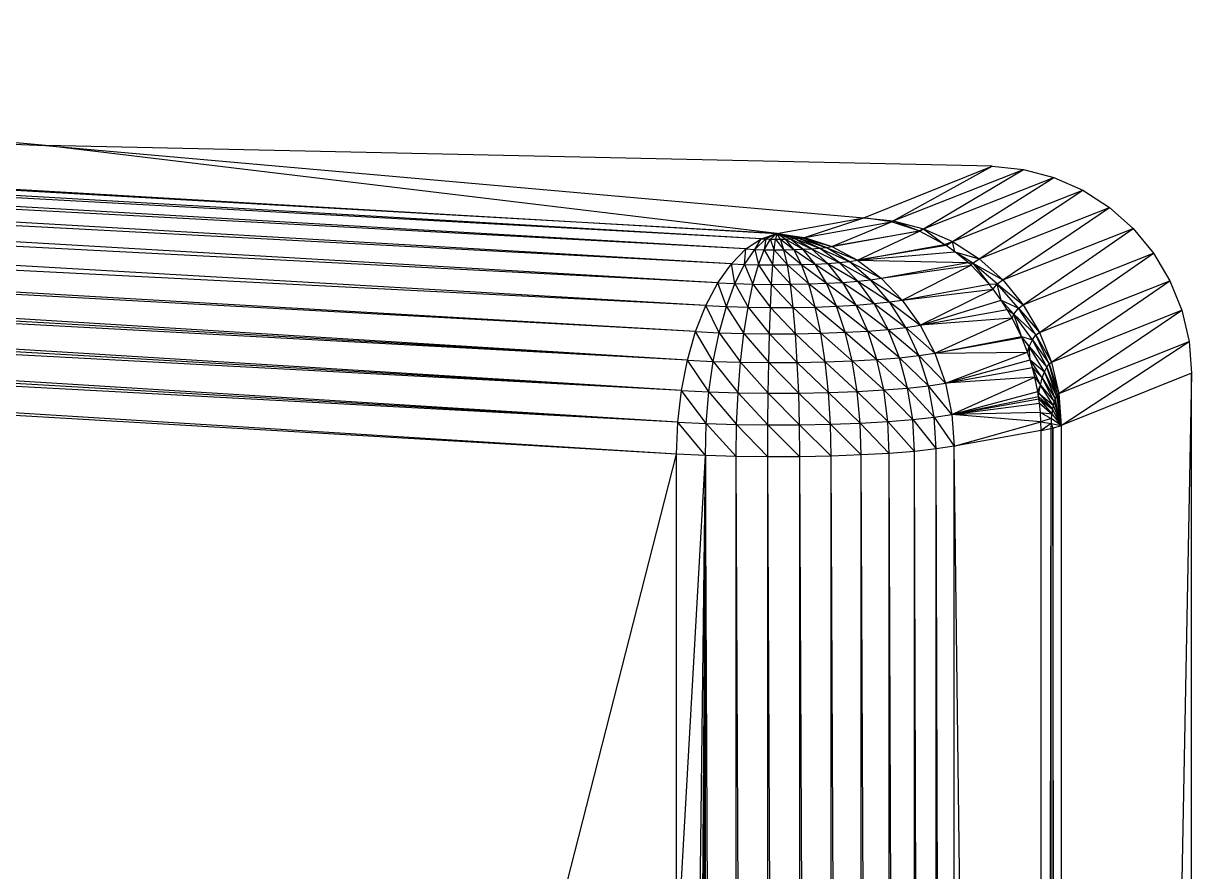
# Model space of a CAD drawing. Header units: millimetres. Extents: x -72 to 40, y 37 to 183.
# Drawn here: x 17.24 to 40.18, y 165.49 to 182.15 of the extents above; entities that cross this region are included whole.
import ezdxf

# ---------------------------------------------------------------- set-up
doc = ezdxf.new("R2010")
doc.units = ezdxf.units.MM
doc.layers.add('Shape2DView002', color=7, linetype='CONTINUOUS')

msp = doc.modelspace()

# ---------------------------------------------------------------- linework, layer by layer
at = {"layer": 'Shape2DView002'}
for p, q in [((31.728, 177.921), (-39.796, 182.08)), ((32.037, 178.026), (-39.796, 182.08)), ((-38.943, 182.153), (17.668, 179.753)), ((-38.943, 182.153), (32.037, 178.026)), ((31.427, 177.721), (-40.628, 181.91)), ((31.728, 177.921), (-40.628, 181.91)), ((17.668, 179.753), (-4.117, 181.803)), ((31.141, 177.431), (-41.418, 181.649)), ((31.427, 177.721), (-41.418, 181.649)), ((30.877, 177.057), (-42.148, 181.302)), ((31.141, 177.431), (-42.148, 181.302)), ((30.641, 176.609), (-42.799, 180.878)), ((30.877, 177.057), (-42.799, 180.878)), ((30.44, 176.098), (-43.354, 180.388)), ((30.641, 176.609), (-43.354, 180.388)), ((30.279, 175.536), (-43.592, 180.121)), ((30.44, 176.098), (-43.592, 180.121)), ((30.279, 175.536), (-43.801, 179.843)), ((32.037, 178.026), (17.668, 179.753)), ((17.668, 179.753), (33.746, 178.335)), ((36.266, 179.347), (17.668, 179.753)), ((30.16, 174.938), (-43.981, 179.554)), ((30.279, 175.536), (-43.981, 179.554)), ((30.16, 174.938), (-44.129, 179.256)), ((33.746, 178.335), (36.266, 179.347)), ((34.32, 178.276), (36.266, 179.347)), ((34.32, 178.276), (36.878, 179.285)), ((34.916, 178.119), (36.878, 179.285)), ((36.266, 179.347), (36.878, 179.285)), ((36.878, 179.285), (37.476, 179.126)), ((34.916, 178.119), (37.476, 179.126)), ((35.483, 177.868), (37.476, 179.126)), ((37.476, 179.126), (38.044, 178.875)), ((30.088, 174.318), (-44.245, 178.952)), ((30.16, 174.938), (-44.245, 178.952)), ((35.483, 177.868), (38.044, 178.875)), ((36.006, 177.529), (38.044, 178.875)), ((38.044, 178.875), (38.567, 178.537)), ((30.088, 174.318), (-44.328, 178.644)), ((36.006, 177.529), (38.567, 178.537)), ((36.474, 177.112), (38.567, 178.537)), ((38.567, 178.537), (39.035, 178.121)), ((30.064, 173.691), (-44.379, 178.332)), ((30.088, 174.318), (-44.379, 178.332)), ((32.037, 178.026), (33.746, 178.335)), ((32.581, 177.946), (33.746, 178.335)), ((34.29, 178.255), (33.746, 178.335)), ((33.746, 178.335), (34.32, 178.276)), ((32.581, 177.946), (34.29, 178.255)), ((33.112, 177.769), (34.29, 178.255)), ((33.112, 177.769), (34.821, 178.078)), ((34.835, 178.072), (33.112, 177.769)), ((33.616, 177.501), (34.835, 178.072)), ((34.29, 178.255), (34.32, 178.276)), ((34.821, 178.078), (34.29, 178.255)), ((34.32, 178.276), (34.916, 178.119)), ((34.821, 178.078), (34.32, 178.276)), ((34.821, 178.078), (34.916, 178.119)), ((34.835, 178.072), (34.821, 178.078)), ((34.835, 178.072), (34.916, 178.119)), ((35.326, 177.81), (34.835, 178.072)), ((34.916, 178.119), (35.483, 177.868)), ((34.916, 178.119), (35.326, 177.81)), ((36.474, 177.112), (39.035, 178.121)), ((36.873, 176.625), (39.035, 178.121)), ((39.035, 178.121), (39.434, 177.638)), ((30.064, 173.691), (-44.396, 178.019)), ((31.427, 177.721), (31.728, 177.921)), ((31.603, 177.713), (31.728, 177.921)), ((31.603, 177.713), (31.817, 177.917)), ((31.728, 177.921), (32.037, 178.026)), ((31.728, 177.921), (31.817, 177.917)), ((31.817, 177.917), (31.789, 177.707)), ((31.789, 177.707), (31.911, 177.914)), ((31.817, 177.917), (32.037, 178.026)), ((31.817, 177.917), (31.911, 177.914)), ((31.911, 177.914), (32.037, 178.026)), ((31.911, 177.914), (32.009, 177.913)), ((31.982, 177.705), (31.911, 177.914)), ((31.982, 177.705), (32.009, 177.913)), ((32.037, 178.026), (32.009, 177.913)), ((32.009, 177.913), (32.107, 177.914)), ((32.009, 177.913), (32.175, 177.706)), ((32.037, 178.026), (32.581, 177.946)), ((32.107, 177.914), (32.037, 178.026)), ((32.203, 177.915), (32.037, 178.026)), ((32.296, 177.919), (32.037, 178.026)), ((32.382, 177.924), (32.037, 178.026)), ((32.459, 177.93), (32.037, 178.026)), ((32.526, 177.937), (32.037, 178.026)), ((32.107, 177.914), (32.203, 177.915)), ((32.175, 177.706), (32.107, 177.914)), ((32.107, 177.914), (32.366, 177.709)), ((32.203, 177.915), (32.296, 177.919)), ((32.366, 177.709), (32.203, 177.915)), ((32.203, 177.915), (32.548, 177.716)), ((32.296, 177.919), (32.382, 177.924)), ((32.548, 177.716), (32.296, 177.919)), ((32.296, 177.919), (32.718, 177.726)), ((32.382, 177.924), (32.459, 177.93)), ((32.718, 177.726), (32.382, 177.924)), ((32.382, 177.924), (32.871, 177.738)), ((32.459, 177.93), (32.526, 177.937)), ((32.871, 177.738), (32.459, 177.93)), ((32.459, 177.93), (33.003, 177.753)), ((32.526, 177.937), (32.581, 177.946)), ((33.003, 177.753), (32.526, 177.937)), ((32.526, 177.937), (33.112, 177.769)), ((32.581, 177.946), (33.112, 177.769)), ((35.326, 177.81), (35.483, 177.868)), ((35.362, 177.786), (35.483, 177.868)), ((35.483, 177.868), (36.006, 177.529)), ((35.532, 177.667), (35.483, 177.868)), ((31.141, 177.431), (31.427, 177.721)), ((31.399, 177.418), (31.427, 177.721)), ((31.399, 177.418), (31.603, 177.713)), ((31.427, 177.721), (31.603, 177.713)), ((31.603, 177.713), (31.789, 177.707)), ((31.603, 177.713), (31.673, 177.41)), ((31.673, 177.41), (31.789, 177.707)), ((31.789, 177.707), (31.982, 177.705)), ((31.789, 177.707), (31.956, 177.407)), ((31.956, 177.407), (31.982, 177.705)), ((31.982, 177.705), (32.175, 177.706)), ((32.241, 177.408), (31.982, 177.705)), ((32.175, 177.706), (32.366, 177.709)), ((32.241, 177.408), (32.175, 177.706)), ((32.175, 177.706), (32.52, 177.413)), ((32.366, 177.709), (32.548, 177.716)), ((32.52, 177.413), (32.366, 177.709)), ((32.366, 177.709), (32.788, 177.423)), ((32.548, 177.716), (32.718, 177.726)), ((32.788, 177.423), (32.548, 177.716)), ((32.548, 177.716), (33.038, 177.437)), ((32.718, 177.726), (32.871, 177.738)), ((33.038, 177.437), (32.718, 177.726)), ((32.718, 177.726), (33.262, 177.455)), ((32.871, 177.738), (33.003, 177.753)), ((33.262, 177.455), (32.871, 177.738)), ((32.871, 177.738), (33.457, 177.477)), ((33.003, 177.753), (33.112, 177.769)), ((33.457, 177.477), (33.003, 177.753)), ((33.003, 177.753), (33.616, 177.501)), ((33.112, 177.769), (33.616, 177.501)), ((33.616, 177.501), (35.326, 177.81)), ((35.362, 177.786), (33.616, 177.501)), ((33.616, 177.501), (35.532, 177.667)), ((35.362, 177.786), (35.326, 177.81)), ((35.532, 177.667), (35.362, 177.786)), ((35.791, 177.456), (35.532, 177.667)), ((35.532, 177.667), (36.006, 177.529)), ((35.881, 177.439), (35.532, 177.667)), ((36.873, 176.625), (39.434, 177.638)), ((37.194, 176.083), (39.434, 177.638)), ((39.434, 177.638), (39.755, 177.098)), ((30.877, 177.057), (31.141, 177.431)), ((31.211, 177.041), (31.141, 177.431)), ((31.141, 177.431), (31.399, 177.418)), ((31.211, 177.041), (31.399, 177.418)), ((31.399, 177.418), (31.673, 177.41)), ((31.399, 177.418), (31.566, 177.03)), ((31.566, 177.03), (31.673, 177.41)), ((31.673, 177.41), (31.956, 177.407)), ((31.673, 177.41), (31.932, 177.026)), ((31.932, 177.026), (31.956, 177.407)), ((31.956, 177.407), (32.241, 177.408)), ((31.956, 177.407), (32.301, 177.027)), ((32.241, 177.408), (32.52, 177.413)), ((32.301, 177.027), (32.241, 177.408)), ((32.663, 177.034), (32.241, 177.408)), ((32.52, 177.413), (32.788, 177.423)), ((32.663, 177.034), (32.52, 177.413)), ((32.52, 177.413), (33.01, 177.047)), ((32.788, 177.423), (33.038, 177.437)), ((33.01, 177.047), (32.788, 177.423)), ((32.788, 177.423), (33.332, 177.065)), ((33.038, 177.437), (33.262, 177.455)), ((33.332, 177.065), (33.038, 177.437)), ((33.038, 177.437), (33.623, 177.089)), ((33.262, 177.455), (33.457, 177.477)), ((33.623, 177.089), (33.262, 177.455)), ((33.262, 177.455), (33.875, 177.116)), ((33.457, 177.477), (33.616, 177.501)), ((33.875, 177.116), (33.457, 177.477)), ((33.457, 177.477), (34.082, 177.147)), ((33.616, 177.501), (35.791, 177.456)), ((33.616, 177.501), (34.082, 177.147)), ((34.082, 177.147), (35.791, 177.456)), ((34.082, 177.147), (35.85, 177.403)), ((34.497, 176.718), (35.85, 177.403)), ((35.85, 177.403), (35.791, 177.456)), ((35.791, 177.456), (35.881, 177.439)), ((35.85, 177.403), (35.881, 177.439)), ((36.206, 177.027), (35.85, 177.403)), ((35.881, 177.439), (36.006, 177.529)), ((35.881, 177.439), (36.474, 177.112)), ((35.881, 177.439), (36.206, 177.027)), ((36.364, 177.033), (35.881, 177.439)), ((36.006, 177.529), (36.474, 177.112)), ((33.875, 177.116), (34.082, 177.147)), ((34.082, 177.147), (34.497, 176.718)), ((30.641, 176.609), (30.877, 177.057)), ((31.044, 176.589), (30.877, 177.057)), ((30.877, 177.057), (31.211, 177.041)), ((31.044, 176.589), (31.211, 177.041)), ((31.211, 177.041), (31.566, 177.03)), ((31.211, 177.041), (31.47, 176.577)), ((31.47, 176.577), (31.566, 177.03)), ((31.566, 177.03), (31.932, 177.026)), ((31.566, 177.03), (31.91, 176.571)), ((31.91, 176.571), (31.932, 177.026)), ((31.932, 177.026), (32.301, 177.027)), ((31.932, 177.026), (32.354, 176.573)), ((32.301, 177.027), (32.663, 177.034)), ((32.354, 176.573), (32.301, 177.027)), ((32.301, 177.027), (32.79, 176.581)), ((32.663, 177.034), (33.01, 177.047)), ((32.79, 176.581), (32.663, 177.034)), ((33.207, 176.597), (32.663, 177.034)), ((33.01, 177.047), (33.332, 177.065)), ((33.207, 176.597), (33.01, 177.047)), ((33.01, 177.047), (33.595, 176.619)), ((33.332, 177.065), (33.623, 177.089)), ((33.595, 176.619), (33.332, 177.065)), ((33.332, 177.065), (33.945, 176.647)), ((33.623, 177.089), (33.875, 177.116)), ((33.945, 176.647), (33.623, 177.089)), ((33.623, 177.089), (34.249, 176.68)), ((34.249, 176.68), (33.875, 177.116)), ((33.875, 177.116), (34.497, 176.718)), ((34.497, 176.718), (36.206, 177.027)), ((34.497, 176.718), (36.285, 176.929)), ((34.852, 176.222), (36.285, 176.929)), ((36.206, 177.027), (36.364, 177.033)), ((36.285, 176.929), (36.206, 177.027)), ((36.285, 176.929), (36.364, 177.033)), ((36.44, 176.718), (36.285, 176.929)), ((36.364, 177.033), (36.474, 177.112)), ((36.364, 177.033), (36.873, 176.625)), ((36.44, 176.718), (36.364, 177.033)), ((36.782, 176.56), (36.364, 177.033)), ((36.474, 177.112), (36.873, 176.625)), ((37.194, 176.083), (39.755, 177.098)), ((37.43, 175.497), (39.755, 177.098)), ((39.755, 177.098), (39.99, 176.516)), ((33.945, 176.647), (34.249, 176.68)), ((34.249, 176.68), (34.497, 176.718)), ((34.567, 176.179), (34.249, 176.68)), ((34.249, 176.68), (34.852, 176.222)), ((34.497, 176.718), (34.852, 176.222)), ((34.852, 176.222), (36.44, 176.718)), ((36.561, 176.531), (36.44, 176.718)), ((36.44, 176.718), (36.782, 176.56)), ((36.692, 176.438), (36.44, 176.718)), ((30.44, 176.098), (30.641, 176.609)), ((30.9, 176.076), (30.641, 176.609)), ((30.641, 176.609), (31.044, 176.589)), ((30.9, 176.076), (31.044, 176.589)), ((31.044, 176.589), (31.47, 176.577)), ((31.044, 176.589), (31.388, 176.061)), ((31.388, 176.061), (31.47, 176.577)), ((31.47, 176.577), (31.91, 176.571)), ((31.47, 176.577), (31.892, 176.055)), ((31.892, 176.055), (31.91, 176.571)), ((31.91, 176.571), (32.354, 176.573)), ((31.91, 176.571), (32.4, 176.056)), ((32.354, 176.573), (32.79, 176.581)), ((32.4, 176.056), (32.354, 176.573)), ((32.354, 176.573), (32.898, 176.066)), ((32.79, 176.581), (33.207, 176.597)), ((32.898, 176.066), (32.79, 176.581)), ((32.79, 176.581), (33.376, 176.084)), ((33.207, 176.597), (33.595, 176.619)), ((33.376, 176.084), (33.207, 176.597)), ((33.82, 176.109), (33.207, 176.597)), ((33.595, 176.619), (33.945, 176.647)), ((33.82, 176.109), (33.595, 176.619)), ((33.595, 176.619), (34.221, 176.141)), ((34.221, 176.141), (33.945, 176.647)), ((33.945, 176.647), (34.567, 176.179)), ((34.852, 176.222), (36.561, 176.531)), ((36.659, 176.364), (36.561, 176.531)), ((36.561, 176.531), (36.692, 176.438)), ((36.692, 176.438), (36.782, 176.56)), ((36.782, 176.56), (36.873, 176.625)), ((36.782, 176.56), (37.194, 176.083)), ((37.124, 176.032), (36.782, 176.56)), ((36.873, 176.625), (37.194, 176.083)), ((37.43, 175.497), (39.99, 176.516)), ((37.574, 174.882), (39.99, 176.516)), ((39.99, 176.516), (40.133, 175.906)), ((34.567, 176.179), (34.852, 176.222)), ((36.659, 176.364), (34.852, 176.222)), ((34.852, 176.222), (35.137, 175.674)), ((35.137, 175.674), (36.659, 176.364)), ((36.659, 176.364), (36.692, 176.438)), ((36.837, 176.004), (36.659, 176.364)), ((36.692, 176.438), (37.124, 176.032)), ((36.837, 176.004), (36.692, 176.438)), ((37.055, 175.938), (36.692, 176.438)), ((30.279, 175.536), (30.44, 176.098)), ((30.785, 175.512), (30.44, 176.098)), ((30.44, 176.098), (30.9, 176.076)), ((30.785, 175.512), (30.9, 176.076)), ((30.9, 176.076), (31.388, 176.061)), ((30.9, 176.076), (31.323, 175.496)), ((31.323, 175.496), (31.388, 176.061)), ((31.388, 176.061), (31.892, 176.055)), ((31.388, 176.061), (31.878, 175.489)), ((31.878, 175.489), (31.892, 176.055)), ((31.892, 176.055), (32.4, 176.056)), ((31.892, 176.055), (32.437, 175.491)), ((32.4, 176.056), (32.898, 176.066)), ((32.437, 175.491), (32.4, 176.056)), ((32.4, 176.056), (32.986, 175.502)), ((32.898, 176.066), (33.376, 176.084)), ((32.986, 175.502), (32.898, 176.066)), ((32.898, 176.066), (33.511, 175.521)), ((33.376, 176.084), (33.82, 176.109)), ((33.511, 175.521), (33.376, 176.084)), ((33.376, 176.084), (34.001, 175.549)), ((33.82, 176.109), (34.221, 176.141)), ((34.001, 175.549), (33.82, 176.109)), ((34.442, 175.584), (33.82, 176.109)), ((34.221, 176.141), (34.567, 176.179)), ((34.442, 175.584), (34.221, 176.141)), ((34.221, 176.141), (34.824, 175.626)), ((34.824, 175.626), (34.567, 176.179)), ((34.567, 176.179), (35.137, 175.674)), ((35.137, 175.674), (36.837, 176.004)), ((36.846, 175.982), (36.837, 176.004)), ((36.837, 176.004), (37.055, 175.938)), ((36.989, 175.802), (36.837, 176.004)), ((37.055, 175.938), (37.124, 176.032)), ((37.124, 176.032), (37.194, 176.083)), ((37.124, 176.032), (37.43, 175.497)), ((37.382, 175.462), (37.124, 176.032)), ((37.194, 176.083), (37.43, 175.497)), ((35.137, 175.674), (36.846, 175.982)), ((36.96, 175.693), (36.846, 175.982)), ((36.846, 175.982), (36.989, 175.802)), ((36.96, 175.693), (36.989, 175.802)), ((36.989, 175.802), (37.055, 175.938)), ((36.989, 175.802), (37.335, 175.398)), ((37.011, 175.541), (36.989, 175.802)), ((37.29, 175.306), (36.989, 175.802)), ((37.055, 175.938), (37.382, 175.462)), ((37.335, 175.398), (37.055, 175.938)), ((37.574, 174.882), (40.133, 175.906)), ((37.622, 174.255), (40.133, 175.906)), ((40.133, 175.906), (40.182, 175.283)), ((30.16, 174.938), (30.279, 175.536)), ((30.701, 174.912), (30.279, 175.536)), ((30.279, 175.536), (30.785, 175.512)), ((33.511, 175.521), (34.001, 175.549)), ((34.001, 175.549), (34.442, 175.584)), ((34.133, 174.951), (34.001, 175.549)), ((34.001, 175.549), (34.604, 174.989)), ((34.442, 175.584), (34.824, 175.626)), ((34.604, 174.989), (34.442, 175.584)), ((35.012, 175.034), (34.442, 175.584)), ((34.824, 175.626), (35.137, 175.674)), ((35.012, 175.034), (34.824, 175.626)), ((34.824, 175.626), (35.346, 175.085)), ((35.137, 175.674), (36.96, 175.693)), ((35.137, 175.674), (35.346, 175.085)), ((35.346, 175.085), (36.96, 175.693)), ((35.346, 175.085), (37.011, 175.541)), ((37.011, 175.541), (36.96, 175.693)), ((37.055, 175.393), (37.011, 175.541)), ((37.011, 175.541), (37.29, 175.306)), ((37.249, 175.188), (37.011, 175.541)), ((30.701, 174.912), (30.785, 175.512)), ((30.785, 175.512), (31.323, 175.496)), ((30.785, 175.512), (31.275, 174.895)), ((31.275, 174.895), (31.323, 175.496)), ((31.323, 175.496), (31.878, 175.489)), ((31.323, 175.496), (31.867, 174.887)), ((31.867, 174.887), (31.878, 175.489)), ((31.878, 175.489), (32.437, 175.491)), ((31.878, 175.489), (32.464, 174.889)), ((32.437, 175.491), (32.986, 175.502)), ((32.464, 174.889), (32.437, 175.491)), ((32.437, 175.491), (33.05, 174.901)), ((32.986, 175.502), (33.511, 175.521)), ((33.05, 174.901), (32.986, 175.502)), ((32.986, 175.502), (33.611, 174.922)), ((33.611, 174.922), (33.511, 175.521)), ((33.511, 175.521), (34.133, 174.951)), ((35.346, 175.085), (37.055, 175.393)), ((37.105, 175.2), (37.055, 175.393)), ((37.055, 175.393), (37.249, 175.188)), ((37.212, 175.047), (37.055, 175.393)), ((37.249, 175.188), (37.29, 175.306)), ((37.29, 175.306), (37.335, 175.398)), ((37.29, 175.306), (37.525, 174.832)), ((37.503, 174.786), (37.29, 175.306)), ((37.335, 175.398), (37.382, 175.462)), ((37.335, 175.398), (37.549, 174.865)), ((37.525, 174.832), (37.335, 175.398)), ((37.382, 175.462), (37.43, 175.497)), ((37.382, 175.462), (37.574, 174.882)), ((37.549, 174.865), (37.382, 175.462)), ((37.43, 175.497), (37.574, 174.882)), ((35.012, 175.034), (35.346, 175.085)), ((37.105, 175.2), (35.346, 175.085)), ((35.346, 175.085), (35.473, 174.47)), ((35.473, 174.47), (37.105, 175.2)), ((37.161, 174.922), (37.105, 175.2)), ((37.105, 175.2), (37.212, 175.047)), ((37.212, 175.047), (37.249, 175.188)), ((37.249, 175.188), (37.503, 174.786)), ((37.482, 174.726), (37.249, 175.188)), ((40.182, 175.283), (37.622, 40.961)), ((40.182, 175.283), (37.622, 174.255)), ((40.182, 41.989), (40.182, 175.283)), ((30.088, 174.318), (30.16, 174.938)), ((30.649, 174.291), (30.16, 174.938)), ((30.16, 174.938), (30.701, 174.912)), ((30.649, 174.291), (30.701, 174.912)), ((30.701, 174.912), (31.275, 174.895)), ((30.701, 174.912), (31.245, 174.273)), ((31.245, 174.273), (31.275, 174.895)), ((31.275, 174.895), (31.867, 174.887)), ((31.275, 174.895), (31.86, 174.265)), ((31.86, 174.265), (31.867, 174.887)), ((31.867, 174.887), (32.464, 174.889)), ((31.867, 174.887), (32.48, 174.267)), ((32.464, 174.889), (33.05, 174.901)), ((32.48, 174.267), (32.464, 174.889)), ((32.464, 174.889), (33.089, 174.279)), ((33.05, 174.901), (33.611, 174.922)), ((33.089, 174.279), (33.05, 174.901)), ((33.05, 174.901), (33.671, 174.301)), ((33.611, 174.922), (34.133, 174.951)), ((33.671, 174.301), (33.611, 174.922)), ((33.611, 174.922), (34.214, 174.332)), ((34.133, 174.951), (34.604, 174.989)), ((34.214, 174.332), (34.133, 174.951)), ((34.133, 174.951), (34.703, 174.371)), ((34.604, 174.989), (35.012, 175.034)), ((34.703, 174.371), (34.604, 174.989)), ((34.604, 174.989), (35.126, 174.417)), ((35.126, 174.417), (35.012, 175.034)), ((35.473, 174.47), (35.012, 175.034)), ((35.473, 174.47), (37.161, 174.922)), ((37.161, 174.922), (37.212, 175.047)), ((37.176, 174.825), (37.161, 174.922)), ((37.161, 174.922), (37.181, 174.887)), ((37.176, 174.825), (37.181, 174.887)), ((37.181, 174.887), (37.212, 175.047)), ((37.181, 174.887), (37.463, 174.655)), ((37.181, 174.887), (37.448, 174.574)), ((37.212, 175.047), (37.482, 174.726)), ((37.463, 174.655), (37.212, 175.047)), ((37.525, 174.832), (37.549, 174.865)), ((37.549, 174.865), (37.574, 174.882)), ((37.549, 174.865), (37.622, 174.255)), ((37.574, 174.882), (37.622, 174.255)), ((35.473, 174.47), (37.176, 174.825)), ((35.473, 174.47), (37.183, 174.779)), ((35.473, 174.47), (37.194, 174.694)), ((37.183, 174.779), (37.176, 174.825)), ((37.176, 174.825), (37.448, 174.574)), ((37.194, 174.694), (37.183, 174.779)), ((37.183, 174.779), (37.448, 174.574)), ((37.183, 174.779), (37.435, 174.485)), ((37.212, 174.507), (37.194, 174.694)), ((37.194, 174.694), (37.435, 174.485)), ((37.463, 174.655), (37.448, 174.574)), ((37.482, 174.726), (37.463, 174.655)), ((37.463, 174.655), (37.622, 174.255)), ((37.503, 174.786), (37.482, 174.726)), ((37.482, 174.726), (37.622, 174.255)), ((37.503, 174.786), (37.525, 174.832)), ((37.622, 174.255), (37.503, 174.786)), ((37.525, 174.832), (37.622, 174.255)), ((34.703, 174.371), (35.126, 174.417)), ((35.126, 174.417), (35.473, 174.47)), ((35.165, 173.792), (35.126, 174.417)), ((35.126, 174.417), (35.516, 173.845)), ((37.212, 174.507), (35.473, 174.47)), ((35.473, 174.47), (35.516, 173.845)), ((37.222, 174.325), (35.473, 174.47)), ((37.222, 174.325), (37.212, 174.507)), ((37.212, 174.507), (37.435, 174.485)), ((37.212, 174.507), (37.425, 174.39)), ((37.425, 174.39), (37.222, 174.325)), ((37.425, 174.39), (37.42, 174.292)), ((37.435, 174.485), (37.425, 174.39)), ((37.622, 174.255), (37.425, 174.39)), ((37.448, 174.574), (37.435, 174.485)), ((37.435, 174.485), (37.622, 174.255)), ((37.622, 174.255), (37.448, 174.574)), ((30.064, 173.691), (30.088, 174.318)), ((30.632, 173.663), (30.088, 174.318)), ((30.088, 174.318), (30.649, 174.291)), ((30.632, 173.663), (30.649, 174.291)), ((30.649, 174.291), (31.245, 174.273)), ((30.649, 174.291), (31.235, 173.646)), ((31.235, 173.646), (31.245, 174.273)), ((31.245, 174.273), (31.86, 174.265)), ((31.245, 174.273), (31.858, 173.638)), ((31.858, 173.638), (31.86, 174.265)), ((31.86, 174.265), (32.48, 174.267)), ((31.86, 174.265), (32.485, 173.64)), ((32.48, 174.267), (33.089, 174.279)), ((32.485, 173.64), (32.48, 174.267)), ((32.48, 174.267), (33.102, 173.652)), ((33.089, 174.279), (33.671, 174.301)), ((33.102, 173.652), (33.089, 174.279)), ((33.089, 174.279), (33.692, 173.674)), ((33.671, 174.301), (34.214, 174.332)), ((33.692, 173.674), (33.671, 174.301)), ((33.671, 174.301), (34.241, 173.705)), ((34.214, 174.332), (34.703, 174.371)), ((34.241, 173.705), (34.214, 174.332)), ((34.214, 174.332), (34.736, 173.745)), ((34.736, 173.745), (34.703, 174.371)), ((34.703, 174.371), (35.165, 173.792)), ((35.516, 173.845), (37.222, 174.325)), ((37.225, 174.154), (37.222, 174.325)), ((37.222, 174.325), (37.42, 174.292)), ((37.42, 174.292), (37.225, 174.154)), ((37.225, 174.154), (37.418, 174.194)), ((37.418, 174.194), (37.225, 40.86)), ((37.42, 174.292), (37.418, 174.194)), ((37.418, 174.194), (37.456, 174.203)), ((37.456, 174.203), (37.418, 40.9)), ((37.418, 174.194), (37.418, 40.9)), ((37.42, 174.292), (37.622, 174.255)), ((37.42, 174.292), (37.456, 174.203)), ((37.456, 174.203), (37.622, 174.255)), ((37.622, 40.961), (37.456, 174.203)), ((37.456, 174.203), (37.456, 40.909)), ((37.622, 174.255), (37.622, 40.961)), ((37.225, 174.154), (35.516, 173.845)), ((37.225, 40.86), (37.225, 174.154)), ((34.241, 173.705), (33.692, 173.674)), ((34.736, 173.745), (34.241, 173.705)), ((34.241, 40.411), (34.241, 173.705)), ((34.736, 40.451), (34.241, 173.705)), ((35.165, 173.792), (34.736, 173.745)), ((34.736, 40.451), (34.736, 173.745)), ((35.165, 40.498), (34.736, 173.745)), ((35.516, 173.845), (35.165, 173.792)), ((35.165, 40.498), (35.165, 173.792)), ((35.516, 40.551), (35.165, 173.792)), ((35.516, 40.551), (35.516, 173.845)), ((37.225, 40.86), (35.516, 173.845)), ((27.019, 161.772), (30.064, 173.691)), ((30.064, 163.605), (30.064, 173.691)), ((30.632, 173.663), (30.064, 173.691)), ((30.064, 163.605), (30.632, 173.663)), ((30.514, 163.87), (30.632, 173.663)), ((30.514, 72.911), (30.632, 173.663)), ((30.632, 173.663), (30.514, 75.21)), ((30.632, 173.663), (30.514, 78.194)), ((30.632, 173.663), (30.514, 80.492)), ((30.632, 173.663), (30.514, 88.071)), ((30.632, 173.663), (30.514, 90.369)), ((30.632, 173.663), (30.514, 93.354)), ((30.632, 173.663), (30.514, 95.652)), ((30.632, 173.663), (30.514, 103.231)), ((30.632, 173.663), (30.514, 105.529)), ((30.632, 173.663), (30.514, 108.513)), ((30.632, 173.663), (30.514, 110.812)), ((30.632, 173.663), (30.514, 118.39)), ((30.632, 173.663), (30.514, 120.689)), ((30.632, 173.663), (30.514, 123.673)), ((30.632, 173.663), (30.514, 125.971)), ((30.632, 173.663), (30.514, 133.55)), ((30.632, 173.663), (30.514, 135.848)), ((30.632, 173.663), (30.514, 138.833)), ((30.632, 173.663), (30.514, 141.131)), ((30.632, 173.663), (30.514, 148.71)), ((30.632, 173.663), (30.514, 151.008)), ((30.632, 173.663), (30.514, 153.992)), ((30.632, 173.663), (30.514, 156.291)), ((30.632, 40.369), (30.632, 173.663)), ((31.235, 40.352), (30.632, 173.663)), ((31.235, 173.646), (30.632, 173.663)), ((31.235, 40.352), (31.235, 173.646)), ((31.858, 40.344), (31.235, 173.646)), ((31.858, 173.638), (31.235, 173.646)), ((32.485, 173.64), (31.858, 173.638)), ((31.858, 40.344), (31.858, 173.638)), ((32.485, 40.346), (31.858, 173.638)), ((33.102, 173.652), (32.485, 173.64)), ((32.485, 40.346), (32.485, 173.64)), ((33.102, 40.358), (32.485, 173.64)), ((33.692, 173.674), (33.102, 173.652)), ((33.102, 40.358), (33.102, 173.652)), ((33.692, 40.38), (33.102, 173.652)), ((33.692, 40.38), (33.692, 173.674)), ((34.241, 40.411), (33.692, 173.674))]:
    msp.add_line(p, q, dxfattribs=at)

doc.saveas('drawing.dxf')
